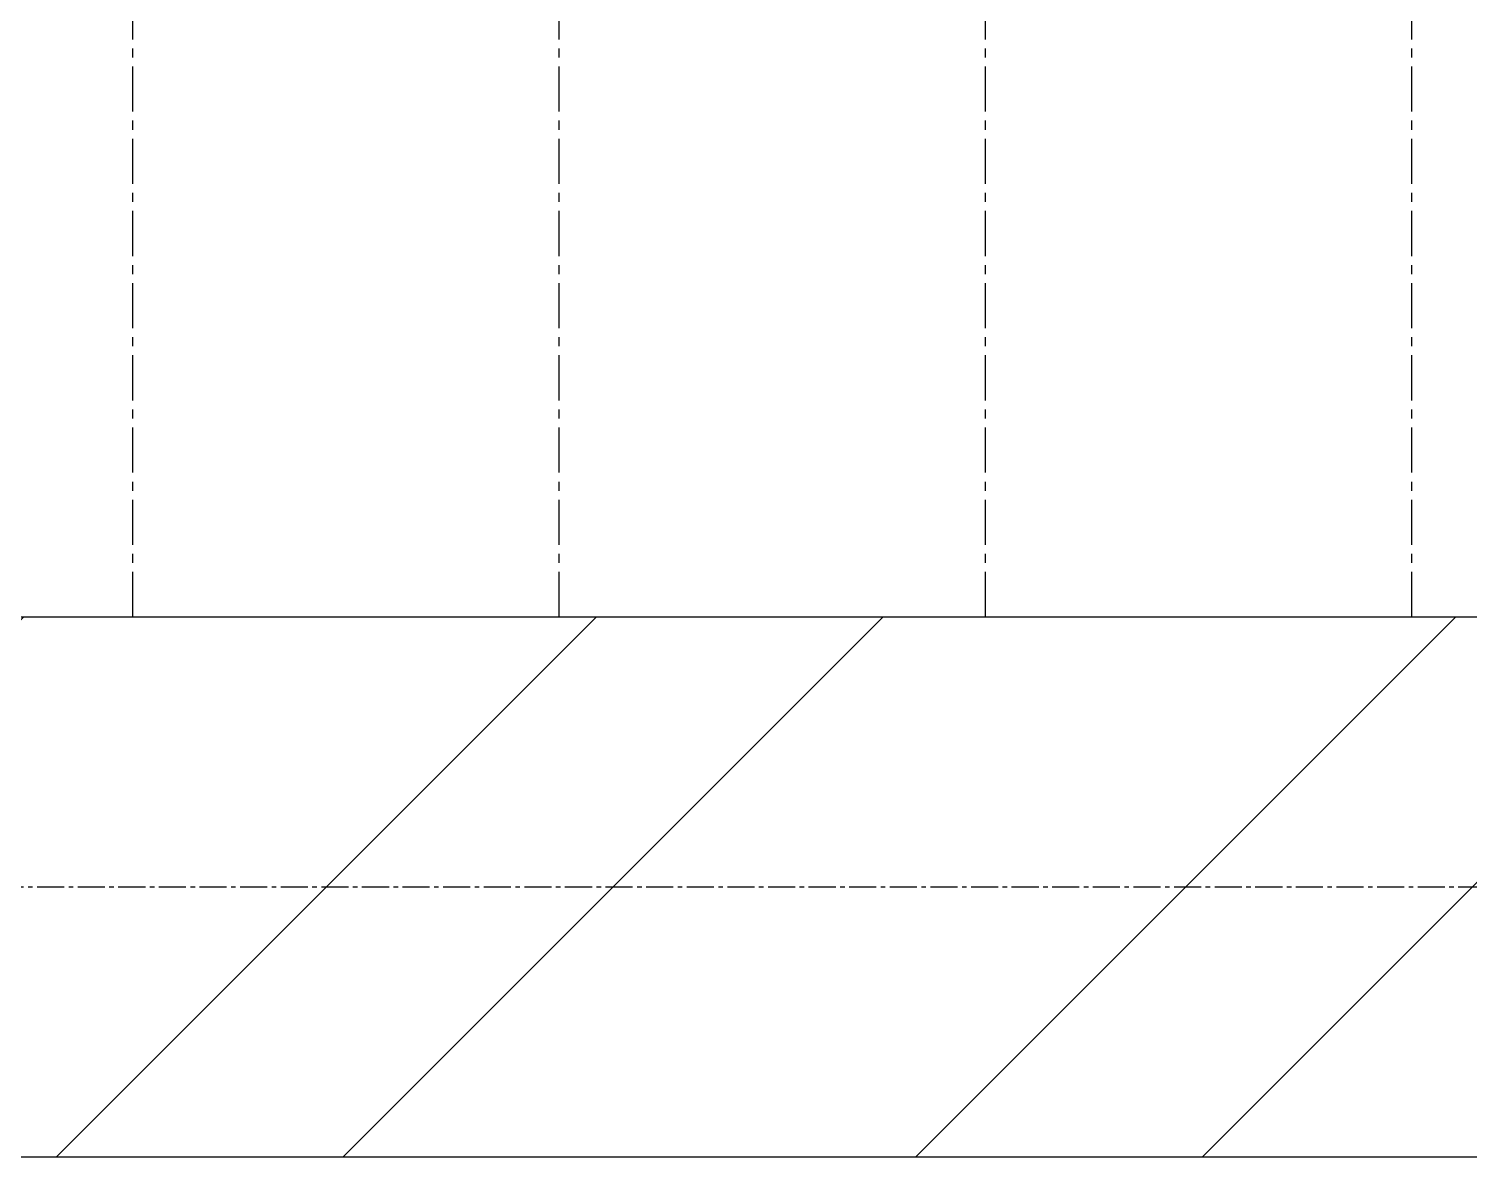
# Model space of a CAD drawing. Header units: millimetres. Extents: x -229914 to 856942, y -268655 to 87212.
# Drawn here: x 173539 to 174552, y 60453 to 61246 of the extents above; entities that cross this region are included whole.
import ezdxf

# ---------------------------------------------------------------- set-up
doc = ezdxf.new("R2010")
doc.units = ezdxf.units.MM
for name, pattern in [('CENTER2', [28.575, 19.05, -3.175, 3.175, -3.175]), ('DASHDOT_axis', [24, 20, -1.5, 1, -1.5]), ('осевая', [50.8, 31.75, -6.35, 6.35, -6.35])]:
    doc.linetypes.add(name, pattern=pattern)
doc.layers.add('Ось', color=7, linetype='DASHDOT_axis', lineweight=25)
pattern_1 = [(45, (23143.98, 140.5), (-302.3562, 302.3562), []), (45, (23345.55, 140.5), (-302.3562, 302.3562), [])]

msp = doc.modelspace()

# ---------------------------------------------------------------- hatches: boundary and pattern name
at = {"linetype": 'осевая'}
h = msp.add_hatch(dxfattribs=at)
h.set_pattern_fill('ANSI32', color=256, scale=44.892)
h.set_pattern_definition(pattern_1)
h.paths.add_polyline_path([(170466.94923, 60452.51515), (177096.94923, 60452.51515), (177096.94923, 63832.51515), (170466.94923, 63832.51515)])
h.paths.add_polyline_path([(170906.94923, 63642.51515), (176906.94923, 63642.51515), (176906.94923, 60642.51515), (170906.94923, 60642.51515)], flags=0)
h.paths.add_polyline_path([(171106.94923, 63452.51515), (176716.94923, 63452.51515), (176716.94923, 60832.51515), (171106.94923, 60832.51515)], flags=0)
h.paths.add_polyline_path([(170906.94923, 60642.51515), (176906.94923, 60642.51515), (176906.94923, 63642.51515), (170906.94923, 63642.51515)], flags=16)
h = msp.add_hatch(dxfattribs=at)
h.set_pattern_fill('ANSI32', color=256, scale=44.892)
h.set_pattern_definition(pattern_1)
h.paths.add_polyline_path([(176906.94923, 63642.51515), (170906.94923, 63642.51515), (170906.94923, 60642.51515), (176906.94923, 60642.51515)])
h.paths.add_polyline_path([(176716.94923, 63452.51515), (176716.94923, 60832.51515), (171106.94923, 60832.51515), (171106.94923, 63452.51515)], flags=16)

# ---------------------------------------------------------------- linework, layer by layer
for p, q in [((173611.94923, 60832.51515), (173611.94923, 62032.51515)), ((173911.94923, 60832.51515), (173911.94923, 62032.51515)), ((174211.94923, 60832.51515), (174211.94923, 62032.51515)), ((174511.94923, 60832.51515), (174511.94923, 62032.51515))]:
    msp.add_line(p, q, dxfattribs=at)
for points in [[(177096.94923, 63832.51515), (177096.94923, 60452.51515), (170466.94923, 60452.51515), (170466.94923, 63832.51515)], [(176716.94923, 63452.51515), (176716.94923, 60832.51515), (171106.94923, 60832.51515), (171106.94923, 63452.51515)]]:
    msp.add_lwpolyline(points, close=True)
at = {"layer": 'Ось', "linetype": 'CENTER2'}
msp.add_lwpolyline([(176906.94923, 63642.51515), (176906.94923, 60642.51515), (170906.94923, 60642.51515), (170906.94923, 63642.51515)], close=True, dxfattribs=at)

doc.saveas('drawing.dxf')
